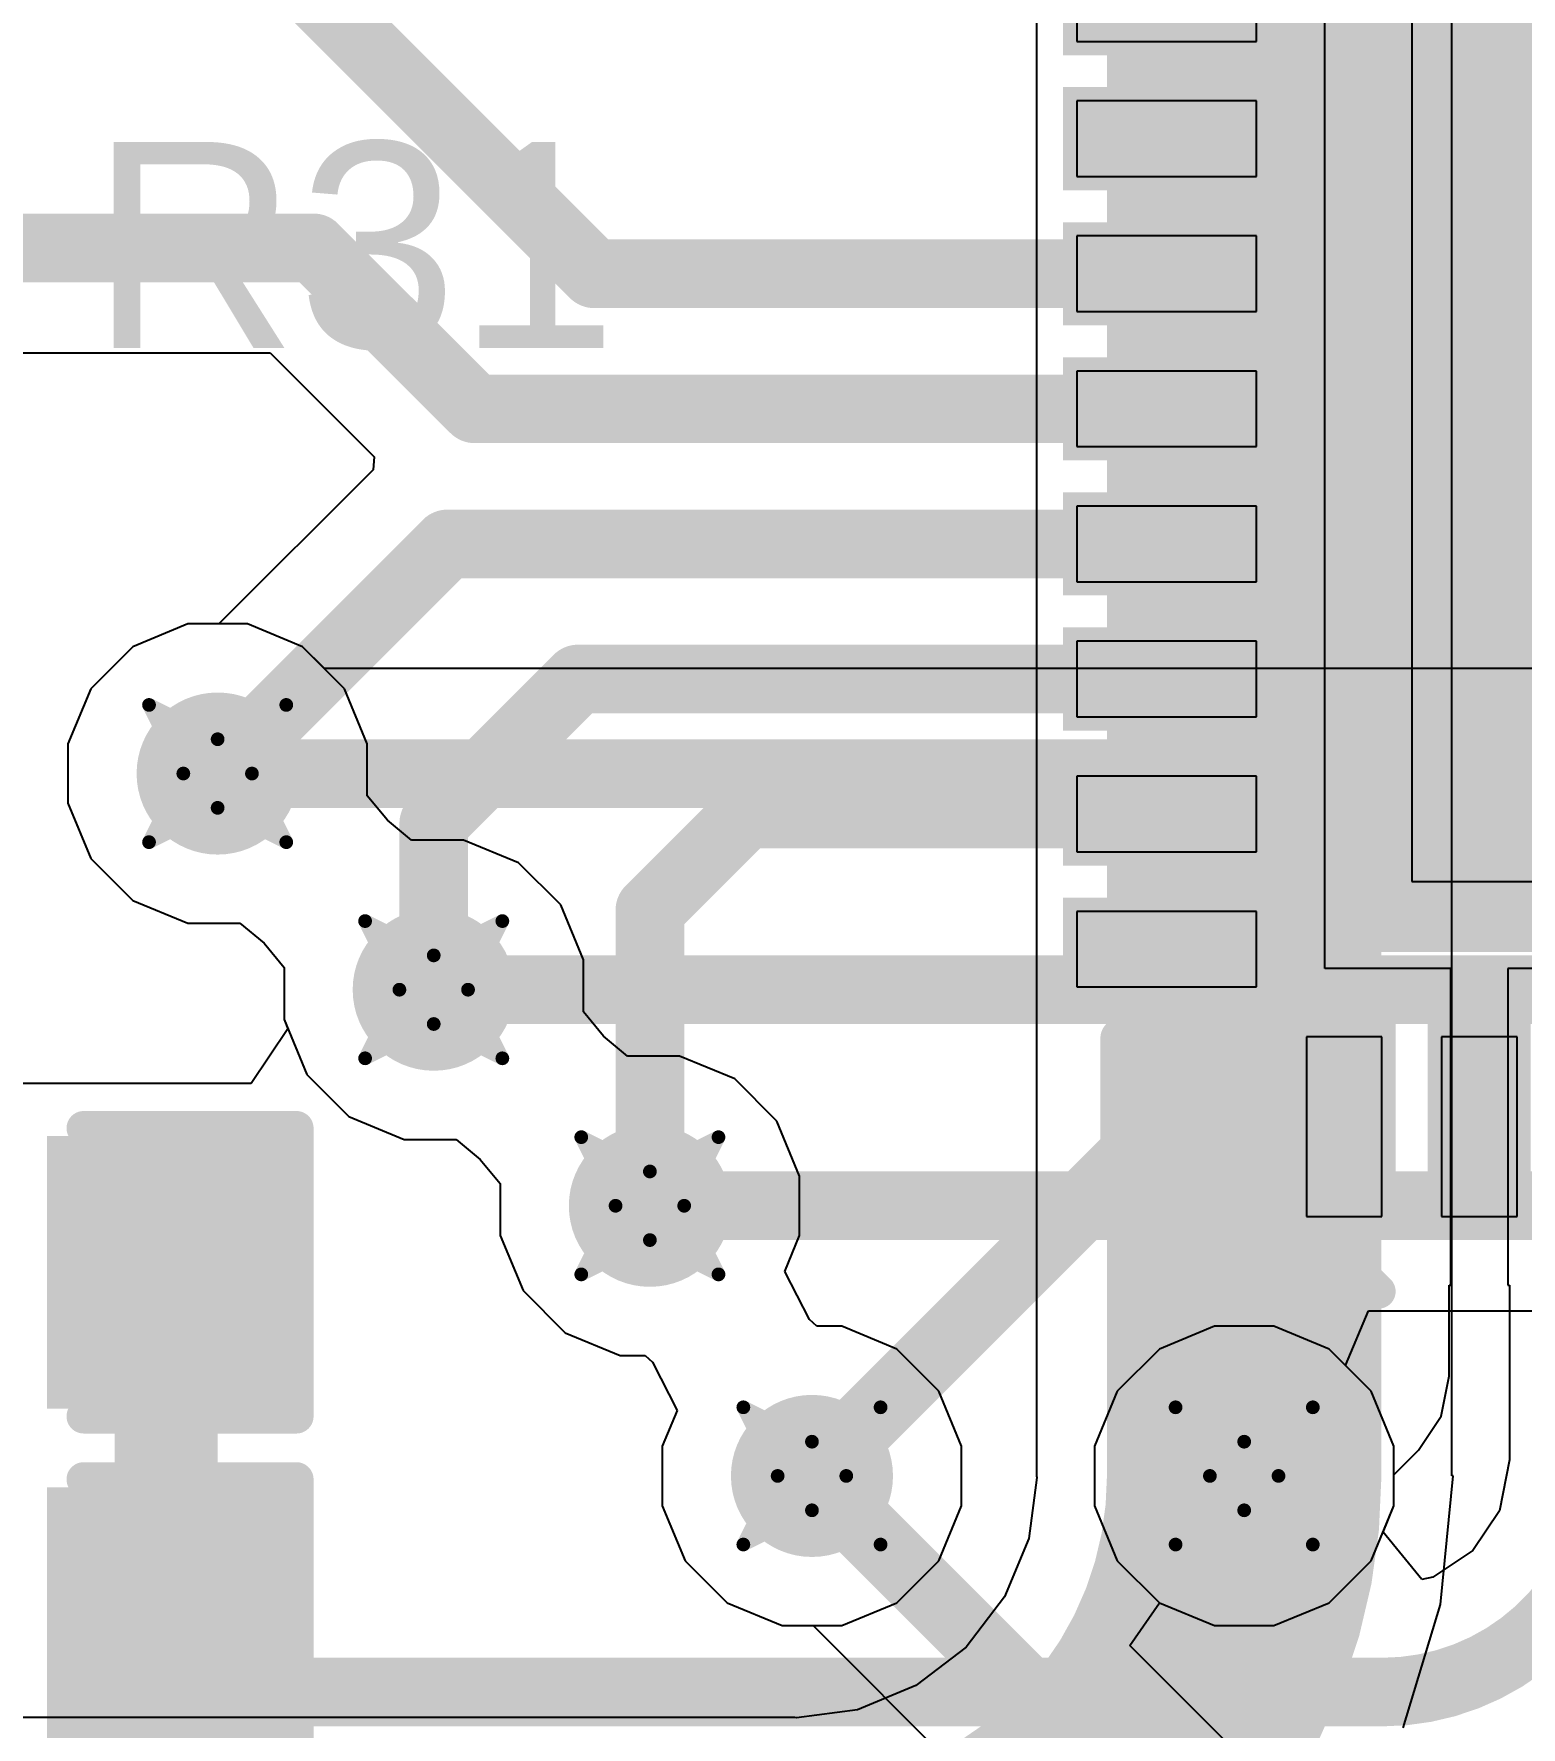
# Model space of a CAD drawing. Header units: inches. Extents: x -0.03 to 9.71, y 0.01 to 4.44.
# Drawn here: x 0.6858 to 0.9026, y 1.6681 to 1.9149 of the extents above; entities that cross this region are included whole.
import ezdxf

# ---------------------------------------------------------------- set-up
doc = ezdxf.new("R2010")
doc.units = ezdxf.units.IN
doc.header["$MEASUREMENT"] = 0
for name, color, linetype in [('Bottom Layer', 5, 'Continuous'), ('Drill Drawing', 1, 'Continuous'), ('Layer 1', 16, 'Continuous'), ('Layer 2', 76, 'Continuous'), ('Top Layer', 1, 'Continuous'), ('Top Overlay', 2, 'Continuous'), ('Top Paste', 8, 'Continuous'), ('Top Solder', 216, 'Continuous'), ('Via Holes', 16, 'Continuous')]:
    doc.layers.add(name, color=color, linetype=linetype)
doc.styles.add('Arial', font='', dxfattribs={"height": 0.2})
doc.styles.get('Arial').set_extended_font_data('Arial')

# ---------------------------------------------------------------- blocks, each defined once
blk = doc.blocks.new('40_LFCSP_WQ__6_6__6')
at = {"layer": 'Top Layer'}
for points in [[(-0.08307, 0.12756), (-0.08307, 0.10138), (-0.09409, 0.10138), (-0.09409, 0.12756)], [(-0.06339, 0.12756), (-0.06339, 0.10138), (-0.07441, 0.10138), (-0.07441, 0.12756)], [(-0.0437, 0.12756), (-0.0437, 0.10138), (-0.05472, 0.10138), (-0.05472, 0.12756)], [(-0.02402, 0.12756), (-0.02402, 0.10138), (-0.03504, 0.10138), (-0.03504, 0.12756)], [(-0.00433, 0.12756), (-0.00433, 0.10138), (-0.01535, 0.10138), (-0.01535, 0.12756)], [(0.01535, 0.12756), (0.01535, 0.10138), (0.00433, 0.10138), (0.00433, 0.12756)], [(0.03504, 0.12756), (0.03504, 0.10138), (0.02402, 0.10138), (0.02402, 0.12756)], [(0.05472, 0.12756), (0.05472, 0.10138), (0.0437, 0.10138), (0.0437, 0.12756)], [(-0.10138, 0.09409), (-0.10138, 0.08307), (-0.12756, 0.08307), (-0.12756, 0.09409)], [(0.08701, 0.08701), (0.08701, -0.08701), (-0.08701, -0.08701), (-0.08701, 0.08701)], [(-0.10138, 0.07441), (-0.10138, 0.06339), (-0.12756, 0.06339), (-0.12756, 0.07441)]]:
    blk.add_hatch(color=1, dxfattribs=at).paths.add_polyline_path(points)
at = {"layer": 'Top Solder'}
for points in [[(-0.08107, 0.12956), (-0.08107, 0.09938), (-0.09609, 0.09938), (-0.09609, 0.12956)], [(-0.06139, 0.12956), (-0.06139, 0.09938), (-0.07641, 0.09938), (-0.07641, 0.12956)], [(-0.0417, 0.12956), (-0.0417, 0.09938), (-0.05672, 0.09938), (-0.05672, 0.12956)], [(-0.02202, 0.12956), (-0.02202, 0.09938), (-0.03704, 0.09938), (-0.03704, 0.12956)], [(-0.00233, 0.12956), (-0.00233, 0.09938), (-0.01735, 0.09938), (-0.01735, 0.12956)], [(0.01735, 0.12956), (0.01735, 0.09938), (0.00233, 0.09938), (0.00233, 0.12956)], [(0.03704, 0.12956), (0.03704, 0.09938), (0.02202, 0.09938), (0.02202, 0.12956)], [(0.05672, 0.12956), (0.05672, 0.09938), (0.0417, 0.09938), (0.0417, 0.12956)], [(-0.09938, 0.09609), (-0.09938, 0.08107), (-0.12956, 0.08107), (-0.12956, 0.09609)], [(0.08901, 0.08901), (0.08901, -0.08901), (-0.08901, -0.08901), (-0.08901, 0.08901)], [(-0.09938, 0.07641), (-0.09938, 0.06139), (-0.12956, 0.06139), (-0.12956, 0.07641)]]:
    blk.add_hatch(color=216, dxfattribs=at).paths.add_polyline_path(points)
at = {"layer": 'Top Overlay'}
for points in [[(-0.12111, 0.12111, 0.006, 0.006, 0), (-0.10159, 0.12111, 0.006, 0.006, 0)], [(-0.12111, 0.12111, 0.006, 0.006, 0), (-0.12111, 0.10159, 0.006, 0.006, 0)], [(-0.13847, 0.09358, 0.005, 0.005, 0), (-0.13847, 0.08358, 0.005, 0.005, 0)], [(-0.13847, 0.09358, 0.005, 0.005, 0), (-0.13347, 0.08858, 0.005, 0.005, 0)], [(-0.13347, 0.08858, 0.005, 0.005, 0), (-0.13847, 0.08358, 0.005, 0.005, 0)]]:
    blk.add_lwpolyline(points, format="xyseb", dxfattribs=at)
for points in [[(-0.12261, 0.12111, 0.003, 0.003, 1), (-0.11961, 0.12111, 0.003, 0.003, 1)], [(-0.12261, 0.12111, 0.003, 0.003, 1), (-0.11961, 0.12111, 0.003, 0.003, 1)], [(-0.10309, 0.12111, 0.003, 0.003, 1), (-0.10009, 0.12111, 0.003, 0.003, 1)], [(-0.12261, 0.10159, 0.003, 0.003, 1), (-0.11961, 0.10159, 0.003, 0.003, 1)], [(-0.13972, 0.09358, 0.0025, 0.0025, 1), (-0.13722, 0.09358, 0.0025, 0.0025, 1)], [(-0.13972, 0.09358, 0.0025, 0.0025, 1), (-0.13722, 0.09358, 0.0025, 0.0025, 1)], [(-0.13472, 0.08858, 0.0025, 0.0025, 1), (-0.13222, 0.08858, 0.0025, 0.0025, 1)], [(-0.13472, 0.08858, 0.0025, 0.0025, 1), (-0.13222, 0.08858, 0.0025, 0.0025, 1)], [(-0.13972, 0.08358, 0.0025, 0.0025, 1), (-0.13722, 0.08358, 0.0025, 0.0025, 1)], [(-0.13972, 0.08358, 0.0025, 0.0025, 1), (-0.13722, 0.08358, 0.0025, 0.0025, 1)]]:
    blk.add_lwpolyline(points, format="xyseb", close=True, dxfattribs=at)
at = {"layer": 'Top Paste'}
for p, q in [((-0.09409, 0.12756), (-0.09409, 0.10138)), ((-0.08307, 0.12756), (-0.09409, 0.12756)), ((-0.08307, 0.10138), (-0.08307, 0.12756)), ((-0.07441, 0.12756), (-0.07441, 0.10138)), ((-0.06339, 0.12756), (-0.07441, 0.12756)), ((-0.06339, 0.10138), (-0.06339, 0.12756)), ((-0.05472, 0.12756), (-0.05472, 0.10138)), ((-0.0437, 0.12756), (-0.05472, 0.12756)), ((-0.0437, 0.10138), (-0.0437, 0.12756)), ((-0.03504, 0.12756), (-0.03504, 0.10138)), ((-0.02402, 0.12756), (-0.03504, 0.12756)), ((-0.02402, 0.10138), (-0.02402, 0.12756)), ((-0.01535, 0.12756), (-0.01535, 0.10138)), ((-0.00433, 0.12756), (-0.01535, 0.12756)), ((-0.00433, 0.10138), (-0.00433, 0.12756)), ((0.01535, 0.12756), (0.00433, 0.12756)), ((0.00433, 0.12756), (0.00433, 0.10138)), ((0.01535, 0.10138), (0.01535, 0.12756)), ((0.03504, 0.12756), (0.02402, 0.12756)), ((0.02402, 0.12756), (0.02402, 0.10138)), ((0.03504, 0.10138), (0.03504, 0.12756)), ((0.05472, 0.12756), (0.0437, 0.12756)), ((0.0437, 0.12756), (0.0437, 0.10138)), ((-0.09409, 0.10138), (-0.08307, 0.10138)), ((-0.07441, 0.10138), (-0.06339, 0.10138)), ((-0.05472, 0.10138), (-0.0437, 0.10138)), ((-0.03504, 0.10138), (-0.02402, 0.10138)), ((-0.01535, 0.10138), (-0.00433, 0.10138)), ((0.00433, 0.10138), (0.01535, 0.10138)), ((0.02402, 0.10138), (0.03504, 0.10138)), ((0.0437, 0.10138), (0.05472, 0.10138)), ((-0.12756, 0.09409), (-0.12756, 0.08307)), ((-0.10138, 0.09409), (-0.12756, 0.09409)), ((-0.10138, 0.08307), (-0.10138, 0.09409)), ((-0.12756, 0.08307), (-0.10138, 0.08307)), ((-0.07874, 0.07874), (-0.07874, -0.07874)), ((0.07874, 0.07874), (-0.07874, 0.07874)), ((-0.12756, 0.07441), (-0.12756, 0.06339)), ((-0.10138, 0.07441), (-0.12756, 0.07441)), ((-0.10138, 0.06339), (-0.10138, 0.07441)), ((-0.12756, 0.06339), (-0.10138, 0.06339))]:
    blk.add_line(p, q, dxfattribs=at)
blk = doc.blocks.new('C___0603_177')
at = {"layer": 'Top Layer'}
for points in [[(-0.015, 0.0175), (-0.015, -0.0175), (-0.045, -0.0175), (-0.045, 0.0175)], [(0.045, 0.0175), (0.045, -0.0175), (0.015, -0.0175), (0.015, 0.0175)]]:
    blk.add_hatch(color=1, dxfattribs=at).paths.add_polyline_path(points)
at = {"layer": 'Top Paste'}
for points in [[(-0.015, 0.0175), (-0.015, -0.0175), (-0.045, -0.0175), (-0.045, 0.0175)], [(0.045, 0.0175), (0.045, -0.0175), (0.015, -0.0175), (0.015, 0.0175)]]:
    blk.add_hatch(color=8, dxfattribs=at).paths.add_polyline_path(points)
at = {"layer": 'Top Solder'}
for points in [[(-0.01264, 0.01986), (-0.01264, -0.01986), (-0.04736, -0.01986), (-0.04736, 0.01986)], [(0.04736, 0.01986), (0.04736, -0.01986), (0.01264, -0.01986), (0.01264, 0.01986)]]:
    blk.add_hatch(color=216, dxfattribs=at).paths.add_polyline_path(points)
at = {"layer": 'Top Overlay'}
for points in [[(-0.049, 0.021, 0.005, 0.005, 0), (-0.018, 0.021, 0.005, 0.005, 0)], [(-0.049, -0.021, 0.005, 0.005, 0), (-0.049, 0.021, 0.005, 0.005, 0)], [(0.018, 0.021, 0.005, 0.005, 0), (0.049, 0.021, 0.005, 0.005, 0)], [(0.049, -0.021, 0.005, 0.005, 0), (0.049, 0.021, 0.005, 0.005, 0)], [(-0.049, -0.021, 0.005, 0.005, 0), (-0.018, -0.021, 0.005, 0.005, 0)], [(0.018, -0.021, 0.005, 0.005, 0), (0.049, -0.021, 0.005, 0.005, 0)]]:
    blk.add_lwpolyline(points, format="xyseb", dxfattribs=at)
for points in [[(-0.05025, 0.021, 0.0025, 0.0025, 1), (-0.04775, 0.021, 0.0025, 0.0025, 1)], [(-0.05025, 0.021, 0.0025, 0.0025, 1), (-0.04775, 0.021, 0.0025, 0.0025, 1)], [(-0.01925, 0.021, 0.0025, 0.0025, 1), (-0.01675, 0.021, 0.0025, 0.0025, 1)], [(0.01675, 0.021, 0.0025, 0.0025, 1), (0.01925, 0.021, 0.0025, 0.0025, 1)], [(0.04775, 0.021, 0.0025, 0.0025, 1), (0.05025, 0.021, 0.0025, 0.0025, 1)], [(0.04775, 0.021, 0.0025, 0.0025, 1), (0.05025, 0.021, 0.0025, 0.0025, 1)], [(-0.05025, -0.021, 0.0025, 0.0025, 1), (-0.04775, -0.021, 0.0025, 0.0025, 1)], [(-0.05025, -0.021, 0.0025, 0.0025, 1), (-0.04775, -0.021, 0.0025, 0.0025, 1)], [(-0.01925, -0.021, 0.0025, 0.0025, 1), (-0.01675, -0.021, 0.0025, 0.0025, 1)], [(0.01675, -0.021, 0.0025, 0.0025, 1), (0.01925, -0.021, 0.0025, 0.0025, 1)], [(0.04775, -0.021, 0.0025, 0.0025, 1), (0.05025, -0.021, 0.0025, 0.0025, 1)], [(0.04775, -0.021, 0.0025, 0.0025, 1), (0.05025, -0.021, 0.0025, 0.0025, 1)]]:
    blk.add_lwpolyline(points, format="xyseb", close=True, dxfattribs=at)
blk = doc.blocks.new('C___0603_178')
at = {"layer": 'Top Layer'}
for points in [[(-0.015, 0.0175), (-0.015, -0.0175), (-0.045, -0.0175), (-0.045, 0.0175)], [(0.045, 0.0175), (0.045, -0.0175), (0.015, -0.0175), (0.015, 0.0175)]]:
    blk.add_hatch(color=1, dxfattribs=at).paths.add_polyline_path(points)
at = {"layer": 'Top Paste'}
for points in [[(-0.015, 0.0175), (-0.015, -0.0175), (-0.045, -0.0175), (-0.045, 0.0175)], [(0.045, 0.0175), (0.045, -0.0175), (0.015, -0.0175), (0.015, 0.0175)]]:
    blk.add_hatch(color=8, dxfattribs=at).paths.add_polyline_path(points)
at = {"layer": 'Top Solder'}
for points in [[(-0.01264, 0.01986), (-0.01264, -0.01986), (-0.04736, -0.01986), (-0.04736, 0.01986)], [(0.04736, 0.01986), (0.04736, -0.01986), (0.01264, -0.01986), (0.01264, 0.01986)]]:
    blk.add_hatch(color=216, dxfattribs=at).paths.add_polyline_path(points)
at = {"layer": 'Top Overlay'}
for points in [[(-0.049, 0.021, 0.005, 0.005, 0), (-0.018, 0.021, 0.005, 0.005, 0)], [(-0.049, -0.021, 0.005, 0.005, 0), (-0.049, 0.021, 0.005, 0.005, 0)], [(0.018, 0.021, 0.005, 0.005, 0), (0.049, 0.021, 0.005, 0.005, 0)], [(0.049, -0.021, 0.005, 0.005, 0), (0.049, 0.021, 0.005, 0.005, 0)], [(-0.049, -0.021, 0.005, 0.005, 0), (-0.018, -0.021, 0.005, 0.005, 0)], [(0.018, -0.021, 0.005, 0.005, 0), (0.049, -0.021, 0.005, 0.005, 0)]]:
    blk.add_lwpolyline(points, format="xyseb", dxfattribs=at)
for points in [[(-0.05025, 0.021, 0.0025, 0.0025, 1), (-0.04775, 0.021, 0.0025, 0.0025, 1)], [(-0.05025, 0.021, 0.0025, 0.0025, 1), (-0.04775, 0.021, 0.0025, 0.0025, 1)], [(-0.01925, 0.021, 0.0025, 0.0025, 1), (-0.01675, 0.021, 0.0025, 0.0025, 1)], [(0.01675, 0.021, 0.0025, 0.0025, 1), (0.01925, 0.021, 0.0025, 0.0025, 1)], [(0.04775, 0.021, 0.0025, 0.0025, 1), (0.05025, 0.021, 0.0025, 0.0025, 1)], [(0.04775, 0.021, 0.0025, 0.0025, 1), (0.05025, 0.021, 0.0025, 0.0025, 1)], [(-0.05025, -0.021, 0.0025, 0.0025, 1), (-0.04775, -0.021, 0.0025, 0.0025, 1)], [(-0.05025, -0.021, 0.0025, 0.0025, 1), (-0.04775, -0.021, 0.0025, 0.0025, 1)], [(-0.01925, -0.021, 0.0025, 0.0025, 1), (-0.01675, -0.021, 0.0025, 0.0025, 1)], [(0.01675, -0.021, 0.0025, 0.0025, 1), (0.01925, -0.021, 0.0025, 0.0025, 1)], [(0.04775, -0.021, 0.0025, 0.0025, 1), (0.05025, -0.021, 0.0025, 0.0025, 1)], [(0.04775, -0.021, 0.0025, 0.0025, 1), (0.05025, -0.021, 0.0025, 0.0025, 1)]]:
    blk.add_lwpolyline(points, format="xyseb", close=True, dxfattribs=at)

msp = doc.modelspace()

# ---------------------------------------------------------------- hatches: boundary and pattern name
at = {"layer": 'Bottom Layer'}
h = msp.add_hatch(color=5, dxfattribs=at)
edge = h.paths.add_edge_path()
edge.add_arc((0.7126, 1.80709), 0.01181, 0, 360)
h = msp.add_hatch(color=5, dxfattribs=at)
edge = h.paths.add_edge_path()
edge.add_arc((0.74409, 1.77559), 0.01181, 0, 360)
h = msp.add_hatch(color=5, dxfattribs=at)
edge = h.paths.add_edge_path()
edge.add_arc((0.77559, 1.7441), 0.01181, 0, 360)
h = msp.add_hatch(color=5, dxfattribs=at)
edge = h.paths.add_edge_path()
edge.add_arc((0.79921, 1.70473), 0.01181, 0, 360)
h = msp.add_hatch(color=5, dxfattribs=at)
edge = h.paths.add_edge_path()
edge.add_arc((0.8622, 1.70473), 0.01181, 0, 360)
at = {"layer": 'Layer 1'}
h = msp.add_hatch(color=16, dxfattribs=at)
edge = h.paths.add_edge_path()
edge.add_arc((0.7126, 1.80709), 0.01181, 0, 360)
h = msp.add_hatch(color=16, dxfattribs=at)
edge = h.paths.add_edge_path()
edge.add_arc((0.74409, 1.77559), 0.01181, 0, 360)
h = msp.add_hatch(color=16, dxfattribs=at)
edge = h.paths.add_edge_path()
edge.add_arc((0.77559, 1.7441), 0.01181, 0, 360)
h = msp.add_hatch(color=16, dxfattribs=at)
edge = h.paths.add_edge_path()
edge.add_arc((0.79921, 1.70473), 0.01181, 0, 360)
h = msp.add_hatch(color=16, dxfattribs=at)
edge = h.paths.add_edge_path()
edge.add_arc((0.8622, 1.70473), 0.01181, 0, 360)
at = {"layer": 'Layer 2'}
h = msp.add_hatch(color=76, dxfattribs=at)
edge = h.paths.add_edge_path()
edge.add_arc((0.7126, 1.80709), 0.01181, 0, 360)
h = msp.add_hatch(color=76, dxfattribs=at)
edge = h.paths.add_edge_path()
edge.add_arc((0.74409, 1.77559), 0.01181, 0, 360)
h = msp.add_hatch(color=76, dxfattribs=at)
edge = h.paths.add_edge_path()
edge.add_arc((0.77559, 1.7441), 0.01181, 0, 360)
h = msp.add_hatch(color=76, dxfattribs=at)
edge = h.paths.add_edge_path()
edge.add_arc((0.79921, 1.70473), 0.01181, 0, 360)
h = msp.add_hatch(color=76, dxfattribs=at)
edge = h.paths.add_edge_path()
edge.add_arc((0.8622, 1.70473), 0.01181, 0, 360)
at = {"layer": 'Top Layer'}
h = msp.add_hatch(color=1, dxfattribs=at)
edge = h.paths.add_edge_path()
edge.add_arc((0.7126, 1.80709), 0.01181, 0, 360)
h = msp.add_hatch(color=1, dxfattribs=at)
edge = h.paths.add_edge_path()
edge.add_arc((0.74409, 1.77559), 0.01181, 0, 360)
h = msp.add_hatch(color=1, dxfattribs=at)
edge = h.paths.add_edge_path()
edge.add_arc((0.77559, 1.7441), 0.01181, 0, 360)
h = msp.add_hatch(color=1, dxfattribs=at)
edge = h.paths.add_edge_path()
edge.add_arc((0.79921, 1.70473), 0.01181, 0, 360)
h = msp.add_hatch(color=1, dxfattribs=at)
edge = h.paths.add_edge_path()
edge.add_arc((0.8622, 1.70473), 0.01181, 0, 360)
at = {"layer": 'Via Holes'}
h = msp.add_hatch(color=7, dxfattribs=at)
edge = h.paths.add_edge_path()
edge.add_arc((0.7126, 1.80709), 0.00591, 0, 360)
h = msp.add_hatch(color=7, dxfattribs=at)
edge = h.paths.add_edge_path()
edge.add_arc((0.74409, 1.77559), 0.00591, 0, 360)
h = msp.add_hatch(color=7, dxfattribs=at)
edge = h.paths.add_edge_path()
edge.add_arc((0.77559, 1.7441), 0.00591, 0, 360)
h = msp.add_hatch(color=7, dxfattribs=at)
edge = h.paths.add_edge_path()
edge.add_arc((0.79921, 1.70473), 0.00591, 0, 360)
h = msp.add_hatch(color=7, dxfattribs=at)
edge = h.paths.add_edge_path()
edge.add_arc((0.8622, 1.70473), 0.00591, 0, 360)

# ---------------------------------------------------------------- linework, layer by layer
at = {"layer": 'Bottom Layer'}
for p, q in [((0.70826, 1.8289), (0.70024, 1.82558)), ((0.71694, 1.8289), (0.70826, 1.8289)), ((0.72495, 1.82558), (0.71694, 1.8289)), ((0.70024, 1.82558), (0.69411, 1.81944)), ((0.72815, 1.82238), (0.72495, 1.82558)), ((1.89705, 1.82238), (0.72815, 1.82238)), ((0.69411, 1.81944), (0.69079, 1.81143)), ((0.69079, 1.81143), (0.69079, 1.80275)), ((0.69079, 1.80275), (0.69411, 1.79473)), ((0.69411, 1.79473), (0.70024, 1.7886)), ((0.70024, 1.7886), (0.70826, 1.78528)), ((0.70826, 1.78528), (0.71584, 1.78528)), ((0.71584, 1.78528), (0.71936, 1.78235)), ((0.71936, 1.78235), (0.72228, 1.77883)), ((0.72228, 1.77883), (0.72228, 1.77125)), ((0.72228, 1.77125), (0.7256, 1.76324)), ((0.7256, 1.76324), (0.73174, 1.7571)), ((0.73174, 1.7571), (0.73976, 1.75378)), ((0.73976, 1.75378), (0.74734, 1.75378)), ((0.74734, 1.75378), (0.75086, 1.75086)), ((0.75086, 1.75086), (0.75378, 1.74734)), ((0.75378, 1.74734), (0.75378, 1.73976)), ((0.75378, 1.73976), (0.7571, 1.73174)), ((0.7571, 1.73174), (0.76324, 1.7256)), ((0.87697, 1.7208), (0.88029, 1.7288)), ((0.88029, 1.7288), (1.96004, 1.7288)), ((0.76324, 1.7256), (0.77125, 1.72228)), ((0.77125, 1.72228), (0.77488, 1.72228)), ((0.77488, 1.72228), (0.77597, 1.72131)), ((0.77597, 1.72131), (0.77956, 1.71428)), ((0.8807, 1.71708), (0.87697, 1.7208)), ((0.88402, 1.70906), (0.8807, 1.71708)), ((0.77956, 1.71428), (0.7774, 1.70906)), ((0.7774, 1.70906), (0.7774, 1.70039)), ((0.88402, 1.70039), (0.88402, 1.70906)), ((0.7774, 1.70039), (0.78072, 1.69237)), ((0.8807, 1.69237), (0.88402, 1.70039)), ((0.78072, 1.69237), (0.78686, 1.68623)), ((0.87456, 1.68623), (0.8807, 1.69237)), ((0.78686, 1.68623), (0.79487, 1.68291)), ((0.84555, 1.68001), (0.84985, 1.68623)), ((0.84985, 1.68623), (0.85787, 1.68291)), ((0.86654, 1.68291), (0.87456, 1.68623)), ((0.79487, 1.68291), (0.79939, 1.68291)), ((0.79939, 1.68291), (0.86926, 1.61304)), ((0.85787, 1.68291), (0.86654, 1.68291)), ((0.88641, 1.63915), (0.84555, 1.68001))]:
    msp.add_line(p, q, dxfattribs=at)
for points in [[(0.7126, 1.80709, 0.01, 0.01, 0), (1.9126, 1.80709, 0.01, 0.01, 0)], [(0.74409, 1.77559, 0.01, 0.01, 0), (1.94409, 1.77559, 0.01, 0.01, 0)], [(0.77559, 1.7441, 0.01, 0.01, 0), (1.97559, 1.7441, 0.01, 0.01, 0)], [(0.79921, 1.70473, 0.01, 0.01, 0), (0.88008, 1.62386, 0.01, 0.01, 0)]]:
    msp.add_lwpolyline(points, format="xyseb", dxfattribs=at)
for points in [[(0.7101, 1.80709, 0.005, 0.005, 1), (0.7151, 1.80709, 0.005, 0.005, 1)], [(0.74159, 1.77559, 0.005, 0.005, 1), (0.74659, 1.77559, 0.005, 0.005, 1)], [(0.77309, 1.7441, 0.005, 0.005, 1), (0.77809, 1.7441, 0.005, 0.005, 1)], [(0.79671, 1.70473, 0.005, 0.005, 1), (0.80171, 1.70473, 0.005, 0.005, 1)]]:
    msp.add_lwpolyline(points, format="xyseb", close=True, dxfattribs=at)
at = {"layer": 'Drill Drawing'}
for points in [[(0.7026, 1.81709, 0.002, 0.002, 0), (0.7126, 1.81209, 0.002, 0.002, 0)], [(0.7026, 1.81709, 0.002, 0.002, 0), (0.7076, 1.80709, 0.002, 0.002, 0)], [(0.7126, 1.81209, 0.002, 0.002, 0), (0.7226, 1.81709, 0.002, 0.002, 0)], [(0.7176, 1.80709, 0.002, 0.002, 0), (0.7226, 1.81709, 0.002, 0.002, 0)], [(0.7026, 1.79709, 0.002, 0.002, 0), (0.7076, 1.80709, 0.002, 0.002, 0)], [(0.7176, 1.80709, 0.002, 0.002, 0), (0.7226, 1.79709, 0.002, 0.002, 0)], [(0.7026, 1.79709, 0.002, 0.002, 0), (0.7126, 1.80209, 0.002, 0.002, 0)], [(0.7126, 1.80209, 0.002, 0.002, 0), (0.7226, 1.79709, 0.002, 0.002, 0)], [(0.73409, 1.78559, 0.002, 0.002, 0), (0.74409, 1.78059, 0.002, 0.002, 0)], [(0.73409, 1.78559, 0.002, 0.002, 0), (0.73909, 1.77559, 0.002, 0.002, 0)], [(0.74409, 1.78059, 0.002, 0.002, 0), (0.75409, 1.78559, 0.002, 0.002, 0)], [(0.74909, 1.77559, 0.002, 0.002, 0), (0.75409, 1.78559, 0.002, 0.002, 0)], [(0.73409, 1.76559, 0.002, 0.002, 0), (0.73909, 1.77559, 0.002, 0.002, 0)], [(0.74909, 1.77559, 0.002, 0.002, 0), (0.75409, 1.76559, 0.002, 0.002, 0)], [(0.73409, 1.76559, 0.002, 0.002, 0), (0.74409, 1.77059, 0.002, 0.002, 0)], [(0.74409, 1.77059, 0.002, 0.002, 0), (0.75409, 1.76559, 0.002, 0.002, 0)], [(0.76559, 1.7541, 0.002, 0.002, 0), (0.77559, 1.7491, 0.002, 0.002, 0)], [(0.76559, 1.7541, 0.002, 0.002, 0), (0.77059, 1.7441, 0.002, 0.002, 0)], [(0.77559, 1.7491, 0.002, 0.002, 0), (0.78559, 1.7541, 0.002, 0.002, 0)], [(0.78059, 1.7441, 0.002, 0.002, 0), (0.78559, 1.7541, 0.002, 0.002, 0)], [(0.76559, 1.7341, 0.002, 0.002, 0), (0.77059, 1.7441, 0.002, 0.002, 0)], [(0.78059, 1.7441, 0.002, 0.002, 0), (0.78559, 1.7341, 0.002, 0.002, 0)], [(0.76559, 1.7341, 0.002, 0.002, 0), (0.77559, 1.7391, 0.002, 0.002, 0)], [(0.77559, 1.7391, 0.002, 0.002, 0), (0.78559, 1.7341, 0.002, 0.002, 0)], [(0.78921, 1.71473, 0.002, 0.002, 0), (0.79921, 1.70972, 0.002, 0.002, 0)], [(0.78921, 1.71473, 0.002, 0.002, 0), (0.79421, 1.70473, 0.002, 0.002, 0)], [(0.79921, 1.70972, 0.002, 0.002, 0), (0.80921, 1.71473, 0.002, 0.002, 0)], [(0.80421, 1.70473, 0.002, 0.002, 0), (0.80921, 1.71473, 0.002, 0.002, 0)], [(0.8522, 1.71473, 0.002, 0.002, 0), (0.8622, 1.70972, 0.002, 0.002, 0)], [(0.8522, 1.71473, 0.002, 0.002, 0), (0.8572, 1.70473, 0.002, 0.002, 0)], [(0.8622, 1.70972, 0.002, 0.002, 0), (0.8722, 1.71473, 0.002, 0.002, 0)], [(0.8672, 1.70473, 0.002, 0.002, 0), (0.8722, 1.71473, 0.002, 0.002, 0)], [(0.78921, 1.69473, 0.002, 0.002, 0), (0.79421, 1.70473, 0.002, 0.002, 0)], [(0.80421, 1.70473, 0.002, 0.002, 0), (0.80921, 1.69473, 0.002, 0.002, 0)], [(0.8522, 1.69473, 0.002, 0.002, 0), (0.8572, 1.70473, 0.002, 0.002, 0)], [(0.8672, 1.70473, 0.002, 0.002, 0), (0.8722, 1.69473, 0.002, 0.002, 0)], [(0.78921, 1.69473, 0.002, 0.002, 0), (0.79921, 1.69972, 0.002, 0.002, 0)], [(0.79921, 1.69972, 0.002, 0.002, 0), (0.80921, 1.69473, 0.002, 0.002, 0)], [(0.8522, 1.69473, 0.002, 0.002, 0), (0.8622, 1.69972, 0.002, 0.002, 0)], [(0.8622, 1.69972, 0.002, 0.002, 0), (0.8722, 1.69473, 0.002, 0.002, 0)]]:
    msp.add_lwpolyline(points, format="xyseb", dxfattribs=at)
for points in [[(0.7021, 1.81709, 0.001, 0.001, 1), (0.7031, 1.81709, 0.001, 0.001, 1)], [(0.7021, 1.81709, 0.001, 0.001, 1), (0.7031, 1.81709, 0.001, 0.001, 1)], [(0.7221, 1.81709, 0.001, 0.001, 1), (0.7231, 1.81709, 0.001, 0.001, 1)], [(0.7221, 1.81709, 0.001, 0.001, 1), (0.7231, 1.81709, 0.001, 0.001, 1)], [(0.7121, 1.81209, 0.001, 0.001, 1), (0.7131, 1.81209, 0.001, 0.001, 1)], [(0.7121, 1.81209, 0.001, 0.001, 1), (0.7131, 1.81209, 0.001, 0.001, 1)], [(0.7071, 1.80709, 0.001, 0.001, 1), (0.7081, 1.80709, 0.001, 0.001, 1)], [(0.7071, 1.80709, 0.001, 0.001, 1), (0.7081, 1.80709, 0.001, 0.001, 1)], [(0.7171, 1.80709, 0.001, 0.001, 1), (0.7181, 1.80709, 0.001, 0.001, 1)], [(0.7171, 1.80709, 0.001, 0.001, 1), (0.7181, 1.80709, 0.001, 0.001, 1)], [(0.7121, 1.80209, 0.001, 0.001, 1), (0.7131, 1.80209, 0.001, 0.001, 1)], [(0.7121, 1.80209, 0.001, 0.001, 1), (0.7131, 1.80209, 0.001, 0.001, 1)], [(0.7021, 1.79709, 0.001, 0.001, 1), (0.7031, 1.79709, 0.001, 0.001, 1)], [(0.7021, 1.79709, 0.001, 0.001, 1), (0.7031, 1.79709, 0.001, 0.001, 1)], [(0.7221, 1.79709, 0.001, 0.001, 1), (0.7231, 1.79709, 0.001, 0.001, 1)], [(0.7221, 1.79709, 0.001, 0.001, 1), (0.7231, 1.79709, 0.001, 0.001, 1)], [(0.73359, 1.78559, 0.001, 0.001, 1), (0.73459, 1.78559, 0.001, 0.001, 1)], [(0.73359, 1.78559, 0.001, 0.001, 1), (0.73459, 1.78559, 0.001, 0.001, 1)], [(0.75359, 1.78559, 0.001, 0.001, 1), (0.75459, 1.78559, 0.001, 0.001, 1)], [(0.75359, 1.78559, 0.001, 0.001, 1), (0.75459, 1.78559, 0.001, 0.001, 1)], [(0.74359, 1.78059, 0.001, 0.001, 1), (0.74459, 1.78059, 0.001, 0.001, 1)], [(0.74359, 1.78059, 0.001, 0.001, 1), (0.74459, 1.78059, 0.001, 0.001, 1)], [(0.73859, 1.77559, 0.001, 0.001, 1), (0.73959, 1.77559, 0.001, 0.001, 1)], [(0.73859, 1.77559, 0.001, 0.001, 1), (0.73959, 1.77559, 0.001, 0.001, 1)], [(0.74859, 1.77559, 0.001, 0.001, 1), (0.74959, 1.77559, 0.001, 0.001, 1)], [(0.74859, 1.77559, 0.001, 0.001, 1), (0.74959, 1.77559, 0.001, 0.001, 1)], [(0.74359, 1.77059, 0.001, 0.001, 1), (0.74459, 1.77059, 0.001, 0.001, 1)], [(0.74359, 1.77059, 0.001, 0.001, 1), (0.74459, 1.77059, 0.001, 0.001, 1)], [(0.73359, 1.76559, 0.001, 0.001, 1), (0.73459, 1.76559, 0.001, 0.001, 1)], [(0.73359, 1.76559, 0.001, 0.001, 1), (0.73459, 1.76559, 0.001, 0.001, 1)], [(0.75359, 1.76559, 0.001, 0.001, 1), (0.75459, 1.76559, 0.001, 0.001, 1)], [(0.75359, 1.76559, 0.001, 0.001, 1), (0.75459, 1.76559, 0.001, 0.001, 1)], [(0.76509, 1.7541, 0.001, 0.001, 1), (0.76609, 1.7541, 0.001, 0.001, 1)], [(0.76509, 1.7541, 0.001, 0.001, 1), (0.76609, 1.7541, 0.001, 0.001, 1)], [(0.78509, 1.7541, 0.001, 0.001, 1), (0.78609, 1.7541, 0.001, 0.001, 1)], [(0.78509, 1.7541, 0.001, 0.001, 1), (0.78609, 1.7541, 0.001, 0.001, 1)], [(0.77509, 1.7491, 0.001, 0.001, 1), (0.77609, 1.7491, 0.001, 0.001, 1)], [(0.77509, 1.7491, 0.001, 0.001, 1), (0.77609, 1.7491, 0.001, 0.001, 1)], [(0.77009, 1.7441, 0.001, 0.001, 1), (0.77109, 1.7441, 0.001, 0.001, 1)], [(0.77009, 1.7441, 0.001, 0.001, 1), (0.77109, 1.7441, 0.001, 0.001, 1)], [(0.78009, 1.7441, 0.001, 0.001, 1), (0.78109, 1.7441, 0.001, 0.001, 1)], [(0.78009, 1.7441, 0.001, 0.001, 1), (0.78109, 1.7441, 0.001, 0.001, 1)], [(0.77509, 1.7391, 0.001, 0.001, 1), (0.77609, 1.7391, 0.001, 0.001, 1)], [(0.77509, 1.7391, 0.001, 0.001, 1), (0.77609, 1.7391, 0.001, 0.001, 1)], [(0.76509, 1.7341, 0.001, 0.001, 1), (0.76609, 1.7341, 0.001, 0.001, 1)], [(0.76509, 1.7341, 0.001, 0.001, 1), (0.76609, 1.7341, 0.001, 0.001, 1)], [(0.78509, 1.7341, 0.001, 0.001, 1), (0.78609, 1.7341, 0.001, 0.001, 1)], [(0.78509, 1.7341, 0.001, 0.001, 1), (0.78609, 1.7341, 0.001, 0.001, 1)], [(0.78871, 1.71473, 0.001, 0.001, 1), (0.78971, 1.71473, 0.001, 0.001, 1)], [(0.78871, 1.71473, 0.001, 0.001, 1), (0.78971, 1.71473, 0.001, 0.001, 1)], [(0.80871, 1.71473, 0.001, 0.001, 1), (0.80971, 1.71473, 0.001, 0.001, 1)], [(0.80871, 1.71473, 0.001, 0.001, 1), (0.80971, 1.71473, 0.001, 0.001, 1)], [(0.8517, 1.71473, 0.001, 0.001, 1), (0.8527, 1.71473, 0.001, 0.001, 1)], [(0.8517, 1.71473, 0.001, 0.001, 1), (0.8527, 1.71473, 0.001, 0.001, 1)], [(0.8717, 1.71473, 0.001, 0.001, 1), (0.8727, 1.71473, 0.001, 0.001, 1)], [(0.8717, 1.71473, 0.001, 0.001, 1), (0.8727, 1.71473, 0.001, 0.001, 1)], [(0.79871, 1.70972, 0.001, 0.001, 1), (0.79971, 1.70972, 0.001, 0.001, 1)], [(0.79871, 1.70972, 0.001, 0.001, 1), (0.79971, 1.70972, 0.001, 0.001, 1)], [(0.8617, 1.70972, 0.001, 0.001, 1), (0.8627, 1.70972, 0.001, 0.001, 1)], [(0.8617, 1.70972, 0.001, 0.001, 1), (0.8627, 1.70972, 0.001, 0.001, 1)], [(0.79371, 1.70473, 0.001, 0.001, 1), (0.79471, 1.70473, 0.001, 0.001, 1)], [(0.79371, 1.70473, 0.001, 0.001, 1), (0.79471, 1.70473, 0.001, 0.001, 1)], [(0.80371, 1.70473, 0.001, 0.001, 1), (0.80471, 1.70473, 0.001, 0.001, 1)], [(0.80371, 1.70473, 0.001, 0.001, 1), (0.80471, 1.70473, 0.001, 0.001, 1)], [(0.8567, 1.70473, 0.001, 0.001, 1), (0.8577, 1.70473, 0.001, 0.001, 1)], [(0.8567, 1.70473, 0.001, 0.001, 1), (0.8577, 1.70473, 0.001, 0.001, 1)], [(0.8667, 1.70473, 0.001, 0.001, 1), (0.8677, 1.70473, 0.001, 0.001, 1)], [(0.8667, 1.70473, 0.001, 0.001, 1), (0.8677, 1.70473, 0.001, 0.001, 1)], [(0.79871, 1.69972, 0.001, 0.001, 1), (0.79971, 1.69972, 0.001, 0.001, 1)], [(0.79871, 1.69972, 0.001, 0.001, 1), (0.79971, 1.69972, 0.001, 0.001, 1)], [(0.8617, 1.69972, 0.001, 0.001, 1), (0.8627, 1.69972, 0.001, 0.001, 1)], [(0.8617, 1.69972, 0.001, 0.001, 1), (0.8627, 1.69972, 0.001, 0.001, 1)], [(0.78871, 1.69473, 0.001, 0.001, 1), (0.78971, 1.69473, 0.001, 0.001, 1)], [(0.78871, 1.69473, 0.001, 0.001, 1), (0.78971, 1.69473, 0.001, 0.001, 1)], [(0.80871, 1.69473, 0.001, 0.001, 1), (0.80971, 1.69473, 0.001, 0.001, 1)], [(0.80871, 1.69473, 0.001, 0.001, 1), (0.80971, 1.69473, 0.001, 0.001, 1)], [(0.8517, 1.69473, 0.001, 0.001, 1), (0.8527, 1.69473, 0.001, 0.001, 1)], [(0.8517, 1.69473, 0.001, 0.001, 1), (0.8527, 1.69473, 0.001, 0.001, 1)], [(0.8717, 1.69473, 0.001, 0.001, 1), (0.8727, 1.69473, 0.001, 0.001, 1)], [(0.8717, 1.69473, 0.001, 0.001, 1), (0.8727, 1.69473, 0.001, 0.001, 1)]]:
    msp.add_lwpolyline(points, format="xyseb", close=True, dxfattribs=at)
at = {"layer": 'Layer 1'}
for p, q in [((0.70826, 1.8289), (0.70024, 1.82558)), ((0.71694, 1.8289), (0.70826, 1.8289)), ((0.72495, 1.82558), (0.71694, 1.8289)), ((0.70024, 1.82558), (0.69411, 1.81944)), ((0.73109, 1.81944), (0.72495, 1.82558)), ((0.69411, 1.81944), (0.69079, 1.81143)), ((0.73441, 1.81143), (0.73109, 1.81944)), ((0.69079, 1.81143), (0.69079, 1.80275)), ((0.73441, 1.80385), (0.73441, 1.81143)), ((0.69079, 1.80275), (0.69411, 1.79473)), ((0.73733, 1.80032), (0.73441, 1.80385)), ((0.74085, 1.7974), (0.73733, 1.80032)), ((0.74843, 1.7974), (0.74085, 1.7974)), ((0.75645, 1.79408), (0.74843, 1.7974)), ((0.69411, 1.79473), (0.70024, 1.7886)), ((0.76259, 1.78795), (0.75645, 1.79408)), ((0.70024, 1.7886), (0.70826, 1.78528)), ((0.76591, 1.77993), (0.76259, 1.78795)), ((0.70826, 1.78528), (0.71584, 1.78528)), ((0.71584, 1.78528), (0.71936, 1.78235)), ((0.71936, 1.78235), (0.72228, 1.77883)), ((0.76591, 1.77235), (0.76591, 1.77993)), ((0.72228, 1.77883), (0.72228, 1.77125)), ((0.76883, 1.76883), (0.76591, 1.77235)), ((0.72228, 1.77125), (0.7256, 1.76324)), ((0.77235, 1.76591), (0.76883, 1.76883)), ((0.77993, 1.76591), (0.77235, 1.76591)), ((0.78795, 1.76259), (0.77993, 1.76591)), ((0.7256, 1.76324), (0.73174, 1.7571)), ((0.79408, 1.75645), (0.78795, 1.76259)), ((0.73174, 1.7571), (0.73976, 1.75378)), ((0.7974, 1.74843), (0.79408, 1.75645)), ((0.73976, 1.75378), (0.74734, 1.75378)), ((0.74734, 1.75378), (0.75086, 1.75086)), ((0.75086, 1.75086), (0.75378, 1.74734)), ((0.75378, 1.74734), (0.75378, 1.73976)), ((0.7974, 1.73976), (0.7974, 1.74843)), ((0.75378, 1.73976), (0.7571, 1.73174)), ((0.79524, 1.73454), (0.7974, 1.73976)), ((0.79883, 1.72751), (0.79524, 1.73454)), ((0.7571, 1.73174), (0.76324, 1.7256)), ((0.79993, 1.72654), (0.79883, 1.72751)), ((0.76324, 1.7256), (0.77125, 1.72228)), ((0.80355, 1.72654), (0.79993, 1.72654)), ((0.81157, 1.72322), (0.80355, 1.72654)), ((0.85787, 1.72654), (0.84985, 1.72322)), ((0.86654, 1.72654), (0.85787, 1.72654)), ((0.87456, 1.72322), (0.86654, 1.72654)), ((0.8177, 1.71708), (0.81157, 1.72322)), ((0.84985, 1.72322), (0.84371, 1.71708)), ((0.8807, 1.71708), (0.87456, 1.72322)), ((0.77125, 1.72228), (0.77488, 1.72228)), ((0.77488, 1.72228), (0.77597, 1.72131)), ((0.77597, 1.72131), (0.77956, 1.71428)), ((0.82102, 1.70906), (0.8177, 1.71708)), ((0.84371, 1.71708), (0.84039, 1.70906)), ((0.88402, 1.70906), (0.8807, 1.71708)), ((0.77956, 1.71428), (0.7774, 1.70906)), ((0.7774, 1.70906), (0.7774, 1.70039)), ((0.82102, 1.70039), (0.82102, 1.70906)), ((0.84039, 1.70906), (0.84039, 1.70039)), ((0.88402, 1.70039), (0.88402, 1.70906)), ((0.7774, 1.70039), (0.78072, 1.69237)), ((0.8177, 1.69237), (0.82102, 1.70039)), ((0.84039, 1.70039), (0.84371, 1.69237)), ((0.8807, 1.69237), (0.88402, 1.70039)), ((0.78072, 1.69237), (0.78686, 1.68623)), ((0.81157, 1.68623), (0.8177, 1.69237)), ((0.84371, 1.69237), (0.84985, 1.68623)), ((0.87456, 1.68623), (0.8807, 1.69237)), ((0.78686, 1.68623), (0.79487, 1.68291)), ((0.80355, 1.68291), (0.81157, 1.68623)), ((0.84985, 1.68623), (0.85787, 1.68291)), ((0.86654, 1.68291), (0.87456, 1.68623)), ((0.79487, 1.68291), (0.80355, 1.68291)), ((0.85787, 1.68291), (0.86654, 1.68291))]:
    msp.add_line(p, q, dxfattribs=at)
at = {"layer": 'Layer 2'}
for p, q in [((0.83195, 2.23585), (0.83195, 1.70473)), ((0.89246, 1.70473), (0.89246, 2.23585)), ((0.70826, 1.8289), (0.70024, 1.82558)), ((0.71694, 1.8289), (0.70826, 1.8289)), ((0.72495, 1.82558), (0.71694, 1.8289)), ((0.70024, 1.82558), (0.69411, 1.81944)), ((0.73109, 1.81944), (0.72495, 1.82558)), ((0.69411, 1.81944), (0.69079, 1.81143)), ((0.73441, 1.81143), (0.73109, 1.81944)), ((0.69079, 1.81143), (0.69079, 1.80275)), ((0.73441, 1.80385), (0.73441, 1.81143)), ((0.69079, 1.80275), (0.69411, 1.79473)), ((0.73733, 1.80032), (0.73441, 1.80385)), ((0.74085, 1.7974), (0.73733, 1.80032)), ((0.74843, 1.7974), (0.74085, 1.7974)), ((0.75645, 1.79408), (0.74843, 1.7974)), ((0.69411, 1.79473), (0.70024, 1.7886)), ((0.76259, 1.78795), (0.75645, 1.79408)), ((0.70024, 1.7886), (0.70826, 1.78528)), ((0.76591, 1.77993), (0.76259, 1.78795)), ((0.70826, 1.78528), (0.71584, 1.78528)), ((0.71584, 1.78528), (0.71936, 1.78235)), ((0.71936, 1.78235), (0.72228, 1.77883)), ((0.76591, 1.77235), (0.76591, 1.77993)), ((0.72228, 1.77883), (0.72228, 1.77125)), ((0.76883, 1.76883), (0.76591, 1.77235)), ((0.72228, 1.77125), (0.7256, 1.76324)), ((0.77235, 1.76591), (0.76883, 1.76883)), ((0.77993, 1.76591), (0.77235, 1.76591)), ((0.78795, 1.76259), (0.77993, 1.76591)), ((0.7256, 1.76324), (0.73174, 1.7571)), ((0.79408, 1.75645), (0.78795, 1.76259)), ((0.73174, 1.7571), (0.73976, 1.75378)), ((0.7974, 1.74843), (0.79408, 1.75645)), ((0.73976, 1.75378), (0.74734, 1.75378)), ((0.74734, 1.75378), (0.75086, 1.75086)), ((0.75086, 1.75086), (0.75378, 1.74734)), ((0.75378, 1.74734), (0.75378, 1.73976)), ((0.7974, 1.73976), (0.7974, 1.74843)), ((0.75378, 1.73976), (0.7571, 1.73174)), ((0.79524, 1.73454), (0.7974, 1.73976)), ((0.79883, 1.72751), (0.79524, 1.73454)), ((0.7571, 1.73174), (0.76324, 1.7256)), ((0.79993, 1.72654), (0.79883, 1.72751)), ((0.76324, 1.7256), (0.77125, 1.72228)), ((0.80355, 1.72654), (0.79993, 1.72654)), ((0.81157, 1.72322), (0.80355, 1.72654)), ((0.8177, 1.71708), (0.81157, 1.72322)), ((0.77125, 1.72228), (0.77488, 1.72228)), ((0.77488, 1.72228), (0.77597, 1.72131)), ((0.77597, 1.72131), (0.77956, 1.71428)), ((0.82102, 1.70906), (0.8177, 1.71708)), ((0.77956, 1.71428), (0.7774, 1.70906)), ((0.7774, 1.70906), (0.7774, 1.70039)), ((0.82102, 1.70039), (0.82102, 1.70906)), ((0.83198, 1.70449), (0.8308, 1.6956)), ((0.83195, 1.70473), (0.83198, 1.70449)), ((0.89082, 1.68601), (0.89267, 1.70473)), ((0.89267, 1.70473), (0.89246, 1.70473)), ((0.7774, 1.70039), (0.78072, 1.69237)), ((0.8177, 1.69237), (0.82102, 1.70039)), ((0.8308, 1.6956), (0.82728, 1.68709)), ((0.78072, 1.69237), (0.78686, 1.68623)), ((0.81157, 1.68623), (0.8177, 1.69237)), ((0.78686, 1.68623), (0.79487, 1.68291)), ((0.80355, 1.68291), (0.81157, 1.68623)), ((0.82728, 1.68709), (0.82168, 1.67978)), ((0.88536, 1.66801), (0.89082, 1.68601)), ((0.79487, 1.68291), (0.80355, 1.68291)), ((0.82168, 1.67978), (0.81437, 1.67418)), ((0.81437, 1.67418), (0.80586, 1.67065)), ((0.80586, 1.67065), (0.79696, 1.66948)), ((0.79673, 1.66951), (0.65219, 1.66951)), ((0.79696, 1.66948), (0.79673, 1.66951))]:
    msp.add_line(p, q, dxfattribs=at)
for points in [[(0.8622, 1.70473, 0.04, 0.04, 0), (0.8622, 2.23585, 0.04, 0.04, 0)], [(0.8622, 1.70473, 0.04, 0.04, -0.414214), (0.79673, 1.63925, 0.04, 0.04, 0)]]:
    msp.add_lwpolyline(points, format="xyseb", dxfattribs=at)
msp.add_lwpolyline([(0.8522, 1.70473, 0.02, 0.02, 1), (0.8722, 1.70473, 0.02, 0.02, 1)], format="xyseb", close=True, dxfattribs=at)
msp.add_lwpolyline([(0.8522, 1.70473, 0.02, 0.02, 1), (0.8722, 1.70473, 0.02, 0.02, 1)], format="xyseb", close=True, dxfattribs=at)
at = {"layer": 'Top Layer'}
for p, q in [((0.87397, 1.8841), (0.87397, 1.92347)), ((0.87397, 1.84473), (0.87397, 1.8841)), ((0.67071, 1.86841), (0.72026, 1.86841)), ((0.72026, 1.86841), (0.73543, 1.85323)), ((0.73543, 1.85323), (0.73525, 1.85137)), ((0.73525, 1.85137), (0.71278, 1.8289)), ((0.87397, 1.80536), (0.87397, 1.84473)), ((0.70826, 1.8289), (0.70024, 1.82558)), ((0.71278, 1.8289), (0.70826, 1.8289)), ((0.70024, 1.82558), (0.69411, 1.81944)), ((0.69411, 1.81944), (0.69079, 1.81143)), ((0.69079, 1.81143), (0.69079, 1.80275)), ((0.87397, 1.7787), (0.87397, 1.80536)), ((0.69079, 1.80275), (0.69411, 1.79473)), ((0.69411, 1.79473), (0.70024, 1.7886)), ((0.70024, 1.7886), (0.70826, 1.78528)), ((0.70826, 1.78528), (0.71584, 1.78528)), ((0.71584, 1.78528), (0.71936, 1.78235)), ((0.71936, 1.78235), (0.72228, 1.77883)), ((0.72228, 1.77883), (0.72228, 1.77125)), ((0.89229, 1.7787), (0.87397, 1.7787)), ((0.89229, 1.73252), (0.89229, 1.7787)), ((0.92031, 1.7787), (0.90063, 1.7787)), ((0.90063, 1.7787), (0.90063, 1.73252)), ((0.72284, 1.76991), (0.71749, 1.76191)), ((0.72228, 1.77125), (0.72284, 1.76991)), ((0.71749, 1.76191), (0.68008, 1.76191)), ((0.89207, 1.71929), (0.89207, 1.73252)), ((0.89207, 1.73252), (0.89229, 1.73252)), ((0.90063, 1.73252), (0.90085, 1.73252)), ((0.90085, 1.73252), (0.90085, 1.70707)), ((0.8909, 1.71344), (0.89207, 1.71929)), ((0.88759, 1.70848), (0.8909, 1.71344)), ((0.88402, 1.70491), (0.88759, 1.70848)), ((0.90085, 1.70707), (0.89941, 1.69966)), ((0.90085, 1.70707), (0.90085, 1.70707)), ((0.90085, 1.70707), (0.90085, 1.70707)), ((0.88402, 1.70039), (0.88402, 1.70491)), ((0.88243, 1.69655), (0.88402, 1.70039)), ((0.89941, 1.69966), (0.89552, 1.69385)), ((0.88809, 1.68965), (0.88243, 1.69655)), ((0.89552, 1.69385), (0.88971, 1.68996)), ((0.88971, 1.68996), (0.88809, 1.68965))]:
    msp.add_line(p, q, dxfattribs=at)
for points in [[(0.70751, 1.93988, 0.01, 0.01, 0), (0.76747, 1.87992, 0.01, 0.01, 0)], [(0.64571, 1.8837, 0.01, 0.01, 0), (0.72659, 1.8837, 0.01, 0.01, 0)], [(0.72659, 1.8837, 0.01, 0.01, 0), (0.75006, 1.86024, 0.01, 0.01, 0)], [(0.76747, 1.87992, 0.01, 0.01, 0), (0.84941, 1.87992, 0.01, 0.01, 0)], [(0.75006, 1.86024, 0.01, 0.01, 0), (0.84941, 1.86024, 0.01, 0.01, 0)], [(0.7126, 1.80709, 0.01, 0.01, 0), (0.74606, 1.84055, 0.01, 0.01, 0)], [(0.74606, 1.84055, 0.01, 0.01, 0), (0.84941, 1.84055, 0.01, 0.01, 0)], [(0.74409, 1.79985, 0.01, 0.01, 0), (0.76511, 1.82087, 0.01, 0.01, 0)], [(0.76511, 1.82087, 0.01, 0.01, 0), (0.84941, 1.82087, 0.01, 0.01, 0)], [(0.74409, 1.77559, 0.01, 0.01, 0), (0.74409, 1.79985, 0.01, 0.01, 0)], [(0.77559, 1.7872, 0.01, 0.01, 0), (0.78957, 1.80118, 0.01, 0.01, 0)], [(0.78957, 1.80118, 0.01, 0.01, 0), (0.84941, 1.80118, 0.01, 0.01, 0)], [(0.77559, 1.7441, 0.01, 0.01, 0), (0.77559, 1.7872, 0.01, 0.01, 0)], [(0.85088, 1.7564, 0.01, 0.01, 0), (0.85088, 1.7815, 0.01, 0.01, 0)], [(0.79921, 1.70473, 0.01, 0.01, 0), (0.85088, 1.7564, 0.01, 0.01, 0)], [(0.87677, 1.71929, 0.01, 0.01, 0), (0.87677, 1.75413, 0.01, 0.01, 0)], [(0.70508, 1.68323, 0.015, 0.015, 0), (0.70508, 1.73441, 0.015, 0.015, 0)], [(0.8622, 1.70473, 0.01, 0.01, 0), (0.87677, 1.71929, 0.01, 0.01, 0)], [(0.91614, 1.70707, 0.01, 0.01, -0.414214), (0.8823, 1.67323, 0.01, 0.01, 0)], [(0.79921, 1.70473, 0.01, 0.01, 0), (0.79921, 1.70473, 0.01, 0.01, 0)], [(0.93583, 1.67598, 0.01, 0.01, -0.414214), (0.90157, 1.64173, 0.01, 0.01, 0)], [(0.70008, 1.67323, 0.01, 0.01, 0), (0.8823, 1.67323, 0.01, 0.01, 0)]]:
    msp.add_lwpolyline(points, format="xyseb", dxfattribs=at)
for points in [[(0.72409, 1.8837, 0.005, 0.005, 1), (0.72909, 1.8837, 0.005, 0.005, 1)], [(0.72409, 1.8837, 0.005, 0.005, 1), (0.72909, 1.8837, 0.005, 0.005, 1)], [(0.76497, 1.87992, 0.005, 0.005, 1), (0.76997, 1.87992, 0.005, 0.005, 1)], [(0.76497, 1.87992, 0.005, 0.005, 1), (0.76997, 1.87992, 0.005, 0.005, 1)], [(0.84691, 1.87992, 0.005, 0.005, 1), (0.85191, 1.87992, 0.005, 0.005, 1)], [(0.74756, 1.86024, 0.005, 0.005, 1), (0.75256, 1.86024, 0.005, 0.005, 1)], [(0.74756, 1.86024, 0.005, 0.005, 1), (0.75256, 1.86024, 0.005, 0.005, 1)], [(0.84691, 1.86024, 0.005, 0.005, 1), (0.85191, 1.86024, 0.005, 0.005, 1)], [(0.74356, 1.84055, 0.005, 0.005, 1), (0.74856, 1.84055, 0.005, 0.005, 1)], [(0.74356, 1.84055, 0.005, 0.005, 1), (0.74856, 1.84055, 0.005, 0.005, 1)], [(0.84691, 1.84055, 0.005, 0.005, 1), (0.85191, 1.84055, 0.005, 0.005, 1)], [(0.76261, 1.82087, 0.005, 0.005, 1), (0.76761, 1.82087, 0.005, 0.005, 1)], [(0.76261, 1.82087, 0.005, 0.005, 1), (0.76761, 1.82087, 0.005, 0.005, 1)], [(0.84691, 1.82087, 0.005, 0.005, 1), (0.85191, 1.82087, 0.005, 0.005, 1)], [(0.7101, 1.80709, 0.005, 0.005, 1), (0.7151, 1.80709, 0.005, 0.005, 1)], [(0.74159, 1.79985, 0.005, 0.005, 1), (0.74659, 1.79985, 0.005, 0.005, 1)], [(0.74159, 1.79985, 0.005, 0.005, 1), (0.74659, 1.79985, 0.005, 0.005, 1)], [(0.78707, 1.80118, 0.005, 0.005, 1), (0.79207, 1.80118, 0.005, 0.005, 1)], [(0.78707, 1.80118, 0.005, 0.005, 1), (0.79207, 1.80118, 0.005, 0.005, 1)], [(0.84691, 1.80118, 0.005, 0.005, 1), (0.85191, 1.80118, 0.005, 0.005, 1)], [(0.77309, 1.7872, 0.005, 0.005, 1), (0.77809, 1.7872, 0.005, 0.005, 1)], [(0.77309, 1.7872, 0.005, 0.005, 1), (0.77809, 1.7872, 0.005, 0.005, 1)], [(0.84838, 1.7815, 0.005, 0.005, 1), (0.85338, 1.7815, 0.005, 0.005, 1)], [(0.74159, 1.77559, 0.005, 0.005, 1), (0.74659, 1.77559, 0.005, 0.005, 1)], [(0.84838, 1.7564, 0.005, 0.005, 1), (0.85338, 1.7564, 0.005, 0.005, 1)], [(0.84838, 1.7564, 0.005, 0.005, 1), (0.85338, 1.7564, 0.005, 0.005, 1)], [(0.87427, 1.75413, 0.005, 0.005, 1), (0.87927, 1.75413, 0.005, 0.005, 1)], [(0.77309, 1.7441, 0.005, 0.005, 1), (0.77809, 1.7441, 0.005, 0.005, 1)], [(0.70133, 1.73441, 0.0075, 0.0075, 1), (0.70883, 1.73441, 0.0075, 0.0075, 1)], [(0.87427, 1.71929, 0.005, 0.005, 1), (0.87927, 1.71929, 0.005, 0.005, 1)], [(0.87427, 1.71929, 0.005, 0.005, 1), (0.87927, 1.71929, 0.005, 0.005, 1)], [(0.79671, 1.70473, 0.005, 0.005, 1), (0.80171, 1.70473, 0.005, 0.005, 1)], [(0.79671, 1.70473, 0.005, 0.005, 1), (0.80171, 1.70473, 0.005, 0.005, 1)], [(0.79671, 1.70473, 0.005, 0.005, 1), (0.80171, 1.70473, 0.005, 0.005, 1)], [(0.8597, 1.70473, 0.005, 0.005, 1), (0.8647, 1.70473, 0.005, 0.005, 1)], [(0.70133, 1.68323, 0.0075, 0.0075, 1), (0.70883, 1.68323, 0.0075, 0.0075, 1)], [(0.69758, 1.67323, 0.005, 0.005, 1), (0.70258, 1.67323, 0.005, 0.005, 1)], [(0.8798, 1.67323, 0.005, 0.005, 1), (0.8848, 1.67323, 0.005, 0.005, 1)], [(0.8798, 1.67323, 0.005, 0.005, 1), (0.8848, 1.67323, 0.005, 0.005, 1)]]:
    msp.add_lwpolyline(points, format="xyseb", close=True, dxfattribs=at)

# ---------------------------------------------------------------- block references
at = {"rotation": 90}
msp.add_blockref('40_LFCSP_WQ__6_6__6', (0.96535, 1.87008), dxfattribs=at)
for name, p in [('C___0603_177', (0.67508, 1.73441)), ('C___0603_178', (0.67508, 1.68323))]:
    msp.add_blockref(name, p)

# ---------------------------------------------------------------- texts
at = {"layer": 'Top Overlay', "style": 'Arial'}
msp.add_text('R31', height=0.03, dxfattribs=at).set_placement((0.694, 1.86913))

doc.saveas('drawing.dxf')
